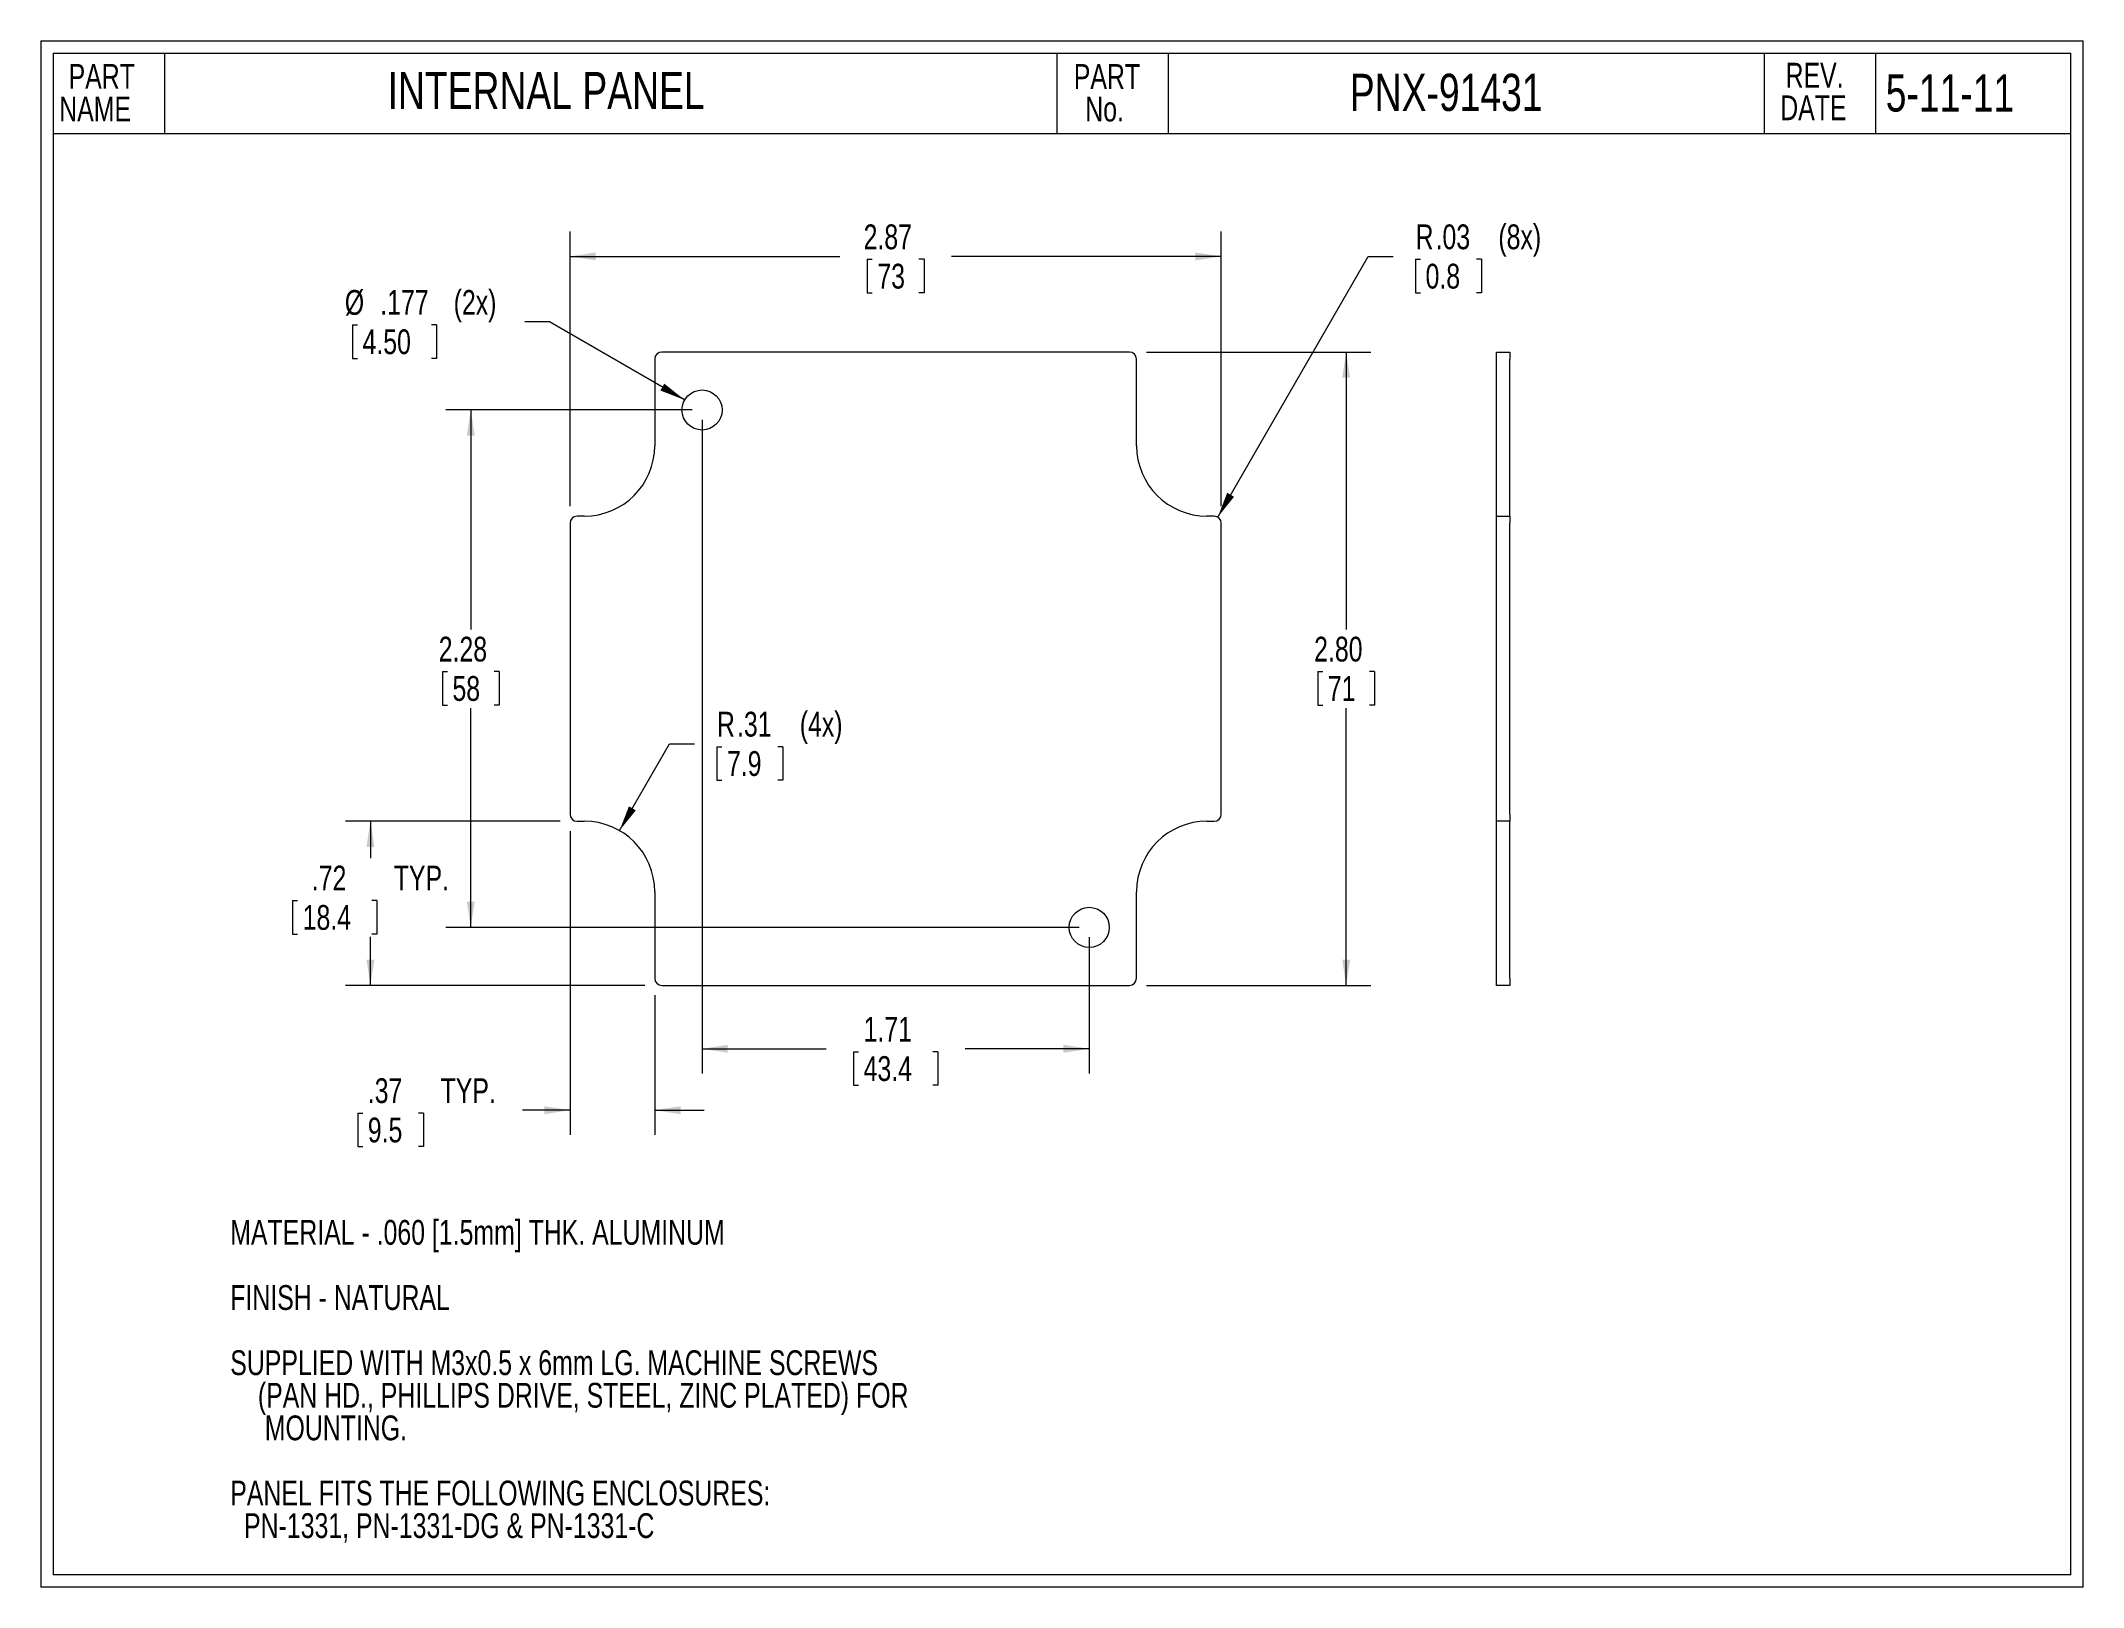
# Model space of a CAD drawing. Header units: inches. Extents: x 0.29 to 9.3, y 0.34 to 7.17.
import ezdxf

# ---------------------------------------------------------------- set-up
doc = ezdxf.new("R2010")
doc.units = ezdxf.units.IN
doc.header["$LTSCALE"] = 0.875
doc.header["$MEASUREMENT"] = 0
doc.styles.add('SLDTEXTSTYLE0', font='TXT', dxfattribs={"width": 0.75})
doc.dimstyles.new('SLDDIMSTYLE0', dxfattribs={"dimtxt": 0.109375, "dimasz": 0.11375, "dimexe": 0, "dimexo": 0.0625, "dimgap": 0.027344, "dimtad": 0, "dimtih": 1, "dimtoh": 1, "dimrnd": 1e-09, "dimzin": 12, "dimdsep": 46, "dimtxsty": 'SLDTEXTSTYLE0', "dimsah": 1, "dimcen": 0.09, "dimadec": 0, "dimazin": 0, "dimtfac": 1, "dimtofl": 0, "dimtmove": 0, "dimatfit": 3, "dimfxl": 1, "dimtolj": 1, "dimtzin": 12, "dimarcsym": 0})
doc.dimstyles.new('SLDDIMSTYLE1', dxfattribs={"dimtxt": 0.109375, "dimasz": 0.11375, "dimexe": 0, "dimexo": 0.0625, "dimgap": 0.027344, "dimtad": 0, "dimtih": 1, "dimtoh": 1, "dimrnd": 1e-09, "dimzin": 4, "dimdsep": 46, "dimtxsty": 'SLDTEXTSTYLE0', "dimsah": 1, "dimcen": 0.09, "dimadec": 0, "dimazin": 0, "dimtfac": 1, "dimtofl": 0, "dimtmove": 0, "dimatfit": 3, "dimfxl": 1, "dimtolj": 1, "dimtzin": 12, "dimarcsym": 0})
doc.dimstyles.new('SLDDIMSTYLE2', dxfattribs={"dimtxt": 0.109375, "dimasz": 0.11375, "dimexe": 0, "dimexo": 0.0625, "dimgap": 0.027344, "dimtad": 0, "dimtih": 1, "dimtoh": 1, "dimdec": 3, "dimrnd": 1e-09, "dimzin": 12, "dimdsep": 46, "dimtxsty": 'SLDTEXTSTYLE0', "dimsah": 1, "dimcen": 0.09, "dimadec": 0, "dimazin": 0, "dimtfac": 1, "dimtdec": 3, "dimtmove": 0, "dimatfit": 3, "dimfxl": 1, "dimtolj": 1, "dimtzin": 12, "dimarcsym": 0})
doc.dimstyles.new('SLDDIMSTYLE3', dxfattribs={"dimtxt": 0.109375, "dimasz": 0.11375, "dimexe": 0, "dimexo": 0.0625, "dimgap": 0.027344, "dimtad": 0, "dimtih": 1, "dimtoh": 1, "dimrnd": 1e-09, "dimzin": 12, "dimdsep": 46, "dimtxsty": 'SLDTEXTSTYLE0', "dimsah": 1, "dimcen": 0.09, "dimadec": 0, "dimazin": 0, "dimtfac": 1, "dimtofl": 0, "dimtmove": 0, "dimatfit": 3, "dimfxl": 1, "dimtolj": 1, "dimtzin": 12, "dimarcsym": 0})
doc.dimstyles.new('SLDDIMSTYLE4', dxfattribs={"dimtxt": 0.109375, "dimasz": 0.11375, "dimexe": 0, "dimexo": 0.0625, "dimgap": 0.027344, "dimtad": 0, "dimtih": 1, "dimtoh": 1, "dimrnd": 1e-09, "dimzin": 12, "dimdsep": 46, "dimtxsty": 'SLDTEXTSTYLE0', "dimsah": 1, "dimcen": 0.09, "dimadec": 0, "dimazin": 0, "dimtfac": 1, "dimtofl": 0, "dimtmove": 0, "dimatfit": 3, "dimfxl": 1, "dimtolj": 1, "dimtzin": 12, "dimarcsym": 0})

# ---------------------------------------------------------------- blocks, each defined once
blk = doc.blocks.new('SW_NOTE_0')
at = {"color": 0, "linetype": 'Continuous', "lineweight": 0, "ltscale": 0.875, "char_height": 0.109375, "attachment_point": 1, "style": 'SLDTEXTSTYLE0'}
for s, insert in [('MATERIAL - .060 [1.5mm] THK. ALUMINUM', (0, 0.141)), ('FINISH - NATURAL', (0, -0.1467)), ('SUPPLIED WITH M3x0.5 x 6mm LG. MACHINE SCREWS', (0, -0.4343)), ('    (PAN HD., PHILLIPS DRIVE, STEEL, ZINC PLATED) FOR', (0, -0.5781)), ('     MOUNTING.', (0, -0.722)), ('PANEL FITS THE FOLLOWING ENCLOSURES:', (0, -1.0096)), ('  PN-1331, PN-1331-DG & PN-1331-C', (0, -1.1534))]:
    blk.add_mtext(s, dxfattribs=dict(at, insert=insert))
blk = doc.blocks.new('SW_NOTE_1')
at = {"color": 0, "linetype": 'Continuous', "lineweight": 0, "ltscale": 0.875, "char_height": 0.10938, "attachment_point": 1, "style": 'SLDTEXTSTYLE0'}
for s, insert in [('PART', (0, 0.141)), ('NAME', (-0.0415, -0.0028))]:
    blk.add_mtext(s, dxfattribs=dict(at, insert=insert))
blk = doc.blocks.new('SW_NOTE_2')
at = {"color": 0, "linetype": 'Continuous', "lineweight": 0, "ltscale": 0.875, "char_height": 0.10938, "attachment_point": 1, "style": 'SLDTEXTSTYLE0'}
for s, insert in [('PART', (0, 0.141)), ('No.', (0.0505, -0.0028))]:
    blk.add_mtext(s, dxfattribs=dict(at, insert=insert))
blk = doc.blocks.new('SW_NOTE_3')
at = {"color": 0, "linetype": 'Continuous', "lineweight": 0, "ltscale": 0.875, "char_height": 0.10938, "attachment_point": 1, "style": 'SLDTEXTSTYLE0'}
for s, insert in [('REV.', (0, 0.141)), ('DATE', (-0.0235, -0.0028))]:
    blk.add_mtext(s, dxfattribs=dict(at, insert=insert))
blk = doc.blocks.new('*D5')
at = {"color": 7, "linetype": 'Continuous', "lineweight": 0, "ltscale": 0.875}
for p, q in [((2.6238, 5.1139), (2.6238, 6.3261)), ((5.4978, 5.1139), (5.4978, 6.3261)), ((2.6238, 6.2167), (3.8143, 6.2167)), ((3.9356, 6.2037), (3.9356, 6.0561)), ((3.9356, 6.2037), (3.9578, 6.2037)), ((4.186, 6.2037), (4.1638, 6.2037)), ((4.186, 6.2037), (4.186, 6.0561)), ((5.4978, 6.2167), (4.3073, 6.2167)), ((3.9356, 6.0561), (3.9578, 6.0561)), ((4.186, 6.0561), (4.1638, 6.0561))]:
    blk.add_line(p, q, dxfattribs=at)
for points in [[(2.6238, 6.2167), (2.7375, 6.1992), (2.7375, 6.2342)], [(5.4978, 6.2167), (5.384, 6.2342), (5.384, 6.1992)]]:
    blk.add_solid(points, dxfattribs=at)
at = {"color": 7, "linetype": 'Continuous', "lineweight": 0, "ltscale": 0.875, "char_height": 0.10938, "attachment_point": 1, "style": 'SLDTEXTSTYLE0'}
for s, insert in [('2.87', (3.9194, 6.3577)), ('73', (3.98, 6.1841))]:
    blk.add_mtext(s, dxfattribs=dict(at, insert=insert))
blk = doc.blocks.new('*D6')
at = {"color": 7, "linetype": 'Continuous', "lineweight": 0, "ltscale": 0.875}
for p, q in [((5.1675, 5.7946), (6.1584, 5.7946)), ((6.049, 5.7946), (6.049, 4.5706)), ((5.9238, 4.3839), (5.9238, 4.2364)), ((5.9238, 4.3839), (5.946, 4.3839)), ((6.1742, 4.3839), (6.152, 4.3839)), ((6.1742, 4.3839), (6.1742, 4.2364)), ((5.9238, 4.2364), (5.946, 4.2364)), ((6.1742, 4.2364), (6.152, 4.2364)), ((6.049, 2.9993), (6.049, 4.2234)), ((5.1675, 2.9993), (6.1584, 2.9993))]:
    blk.add_line(p, q, dxfattribs=at)
for points in [[(6.049, 5.7946), (6.0315, 5.6808), (6.0665, 5.6808)], [(6.049, 2.9993), (6.0665, 3.1131), (6.0315, 3.1131)]]:
    blk.add_solid(points, dxfattribs=at)
at = {"color": 7, "linetype": 'Continuous', "lineweight": 0, "ltscale": 0.875, "char_height": 0.10938, "attachment_point": 1, "style": 'SLDTEXTSTYLE0'}
for s, insert in [('2.80', (5.9076, 4.538)), ('71', (5.9682, 4.3643))]:
    blk.add_mtext(s, dxfattribs=dict(at, insert=insert))
blk = doc.blocks.new('*D7')
at = {"color": 7, "linetype": 'Continuous', "lineweight": 0, "ltscale": 0.875}
for p, q in [((2.58, 3.7237), (1.6338, 3.7237)), ((1.7431, 3.7237), (1.7431, 3.56)), ((1.3996, 3.3733), (1.3996, 3.2258)), ((1.3996, 3.3733), (1.4218, 3.3733)), ((1.7712, 3.3733), (1.749, 3.3733)), ((1.7712, 3.3733), (1.7712, 3.2258)), ((1.3996, 3.2258), (1.4218, 3.2258)), ((1.7431, 2.9993), (1.7431, 3.2128)), ((1.7712, 3.2258), (1.749, 3.2258)), ((2.954, 2.9993), (1.6338, 2.9993))]:
    blk.add_line(p, q, dxfattribs=at)
for points in [[(1.7431, 3.7237), (1.7256, 3.61), (1.7606, 3.61)], [(1.7431, 2.9993), (1.7606, 3.1131), (1.7256, 3.1131)]]:
    blk.add_solid(points, dxfattribs=at)
at = {"color": 7, "linetype": 'Continuous', "lineweight": 0, "ltscale": 0.875, "char_height": 0.10938, "attachment_point": 1, "style": 'SLDTEXTSTYLE0'}
for s, insert in [('.72', (1.4844, 3.5274)), (' TYP.', (1.8156, 3.5274)), ('18.4', (1.444, 3.3538))]:
    blk.add_mtext(s, dxfattribs=dict(at, insert=insert))
blk = doc.blocks.new('*D8')
at = {"color": 7, "linetype": 'Continuous', "lineweight": 0, "ltscale": 0.875}
for p, q in [((3.1627, 5.5387), (2.0765, 5.5387)), ((2.1859, 5.5387), (2.1859, 4.5706)), ((2.0607, 4.3839), (2.0607, 4.2364)), ((2.0607, 4.3839), (2.0829, 4.3839)), ((2.3111, 4.3839), (2.2889, 4.3839)), ((2.3111, 4.3839), (2.3111, 4.2364)), ((2.0607, 4.2364), (2.0829, 4.2364)), ((2.3111, 4.2364), (2.2889, 4.2364)), ((2.1859, 3.2552), (2.1859, 4.2234)), ((4.8714, 3.2552), (2.0765, 3.2552))]:
    blk.add_line(p, q, dxfattribs=at)
for points in [[(2.1859, 5.5387), (2.1684, 5.4249), (2.2034, 5.4249)], [(2.1859, 3.2552), (2.2034, 3.369), (2.1684, 3.369)]]:
    blk.add_solid(points, dxfattribs=at)
at = {"color": 7, "linetype": 'Continuous', "lineweight": 0, "ltscale": 0.875, "char_height": 0.10938, "attachment_point": 1, "style": 'SLDTEXTSTYLE0'}
for s, insert in [('2.28', (2.0445, 4.538)), ('58', (2.1051, 4.3643))]:
    blk.add_mtext(s, dxfattribs=dict(at, insert=insert))
blk = doc.blocks.new('*D9')
at = {"color": 7, "linetype": 'Continuous', "lineweight": 0, "ltscale": 0.875}
for p, q in [((3.2065, 5.4949), (3.2065, 2.6099)), ((4.9151, 3.2115), (4.9151, 2.6099)), ((3.2065, 2.7193), (3.7537, 2.7193)), ((3.875, 2.7063), (3.875, 2.5587)), ((3.875, 2.7063), (3.8972, 2.7063)), ((4.2466, 2.7063), (4.2244, 2.7063)), ((4.2466, 2.7063), (4.2466, 2.5587)), ((4.9151, 2.7193), (4.3679, 2.7193)), ((3.875, 2.5587), (3.8972, 2.5587)), ((4.2466, 2.5587), (4.2244, 2.5587))]:
    blk.add_line(p, q, dxfattribs=at)
for points in [[(3.2065, 2.7193), (3.3202, 2.7018), (3.3202, 2.7368)], [(4.9151, 2.7193), (4.8014, 2.7368), (4.8014, 2.7018)]]:
    blk.add_solid(points, dxfattribs=at)
at = {"color": 7, "linetype": 'Continuous', "lineweight": 0, "ltscale": 0.875, "char_height": 0.10938, "attachment_point": 1, "style": 'SLDTEXTSTYLE0'}
for s, insert in [('1.71', (3.9194, 2.8603)), ('43.4', (3.9194, 2.6867))]:
    blk.add_mtext(s, dxfattribs=dict(at, insert=insert))
blk = doc.blocks.new('*D10')
at = {"color": 7, "linetype": 'Continuous', "lineweight": 0, "ltscale": 0.875}
for p, q in [((1.6638, 5.9141), (1.6638, 5.7666)), ((1.6638, 5.9141), (1.686, 5.9141)), ((2.0354, 5.9141), (2.0132, 5.9141)), ((2.0354, 5.9141), (2.0354, 5.7666)), ((2.534, 5.9272), (2.4246, 5.9272)), ((3.1298, 5.583), (2.534, 5.9272)), ((1.6638, 5.7666), (1.686, 5.7666)), ((2.0354, 5.7666), (2.0132, 5.7666))]:
    blk.add_line(p, q, dxfattribs=at)
blk.add_solid([(3.1298, 5.583), (3.04, 5.6551), (3.0225, 5.6247)], dxfattribs=at)
at = {"color": 7, "linetype": 'Continuous', "lineweight": 0, "ltscale": 0.875, "char_height": 0.10938, "attachment_point": 1, "style": 'SLDTEXTSTYLE0'}
for s, insert in [('%%c', (1.6301, 6.0682)), ('.177', (1.7863, 6.0682)), (' (2x)', (2.0799, 6.0682)), ('4.50', (1.7082, 5.8946))]:
    blk.add_mtext(s, dxfattribs=dict(at, insert=insert))
blk = doc.blocks.new('*D11')
at = {"color": 7, "linetype": 'Continuous', "lineweight": 0, "ltscale": 0.875}
for p, q in [((2.6238, 3.68), (2.6238, 2.3388)), ((2.9978, 2.9556), (2.9978, 2.3388)), ((1.6871, 2.4351), (1.6871, 2.2876)), ((1.6871, 2.4351), (1.7093, 2.4351)), ((1.9779, 2.4351), (1.9557, 2.4351)), ((1.9779, 2.4351), (1.9779, 2.2876)), ((2.6238, 2.4481), (2.4147, 2.4481)), ((2.9978, 2.4481), (3.2165, 2.4481)), ((1.6871, 2.2876), (1.7093, 2.2876)), ((1.9779, 2.2876), (1.9557, 2.2876))]:
    blk.add_line(p, q, dxfattribs=at)
for points in [[(2.6238, 2.4481), (2.51, 2.4656), (2.51, 2.4306)], [(2.9978, 2.4481), (3.1115, 2.4306), (3.1115, 2.4656)]]:
    blk.add_solid(points, dxfattribs=at)
at = {"color": 7, "linetype": 'Continuous', "lineweight": 0, "ltscale": 0.875, "char_height": 0.10938, "attachment_point": 1, "style": 'SLDTEXTSTYLE0'}
for s, insert in [('.37', (1.7315, 2.5891)), (' TYP.', (2.0223, 2.5891)), ('9.5', (1.7315, 2.4155))]:
    blk.add_mtext(s, dxfattribs=dict(at, insert=insert))
blk = doc.blocks.new('*D12')
at = {"color": 7, "linetype": 'Continuous', "lineweight": 0, "ltscale": 0.875}
for p, q in [((2.8422, 3.6821), (3.0635, 4.0657)), ((3.0635, 4.0657), (3.1729, 4.0657)), ((3.272, 4.0526), (3.272, 3.9051)), ((3.272, 4.0526), (3.2942, 4.0526)), ((3.5628, 4.0526), (3.5406, 4.0526)), ((3.5628, 4.0526), (3.5628, 3.9051)), ((3.272, 3.9051), (3.2942, 3.9051)), ((3.5628, 3.9051), (3.5406, 3.9051))]:
    blk.add_line(p, q, dxfattribs=at)
blk.add_solid([(2.8422, 3.6821), (2.9142, 3.7719), (2.8839, 3.7894)], dxfattribs=at)
at = {"color": 7, "linetype": 'Continuous', "lineweight": 0, "ltscale": 0.875, "attachment_point": 1, "style": 'SLDTEXTSTYLE0'}
for s, insert, char_height in [('R', (3.2722, 4.2067), 0.1094), ('.31', (3.3607, 4.2067), 0.10938), (' (4x)', (3.6072, 4.2067), 0.10938), ('7.9', (3.3164, 4.0331), 0.10938)]:
    blk.add_mtext(s, dxfattribs=dict(at, insert=insert, char_height=char_height))
blk = doc.blocks.new('*D13')
at = {"color": 7, "linetype": 'Continuous', "lineweight": 0, "ltscale": 0.875}
for p, q in [((5.4823, 5.066), (6.1464, 6.2167)), ((6.1464, 6.2167), (6.2558, 6.2167)), ((6.3549, 6.2037), (6.3549, 6.0561)), ((6.3549, 6.2037), (6.3771, 6.2037)), ((6.6457, 6.2037), (6.6235, 6.2037)), ((6.6457, 6.2037), (6.6457, 6.0561)), ((6.3549, 6.0561), (6.3771, 6.0561)), ((6.6457, 6.0561), (6.6235, 6.0561))]:
    blk.add_line(p, q, dxfattribs=at)
blk.add_solid([(5.4823, 5.066), (5.5543, 5.1558), (5.524, 5.1733)], dxfattribs=at)
at = {"color": 7, "linetype": 'Continuous', "lineweight": 0, "ltscale": 0.875, "attachment_point": 1, "style": 'SLDTEXTSTYLE0'}
for s, insert, char_height in [('R', (6.355, 6.3577), 0.1094), ('.03', (6.4435, 6.3577), 0.10938), (' (8x)', (6.6901, 6.3577), 0.10938), ('0.8', (6.3993, 6.1841), 0.10938)]:
    blk.add_mtext(s, dxfattribs=dict(at, insert=insert, char_height=char_height))

msp = doc.modelspace()

# ---------------------------------------------------------------- linework, layer by layer
at = {"color": 7, "linetype": 'Continuous', "lineweight": 0, "ltscale": 0.875}
for p, q in [((0.2887, 7.1681), (0.2887, 0.3431)), ((0.2887, 7.1681), (9.3012, 7.1681)), ((9.3012, 0.3431), (9.3012, 7.1681)), ((0.3429, 7.1138), (0.3429, 0.3973)), ((0.3429, 7.1138), (9.2469, 7.1138)), ((0.8347, 7.1138), (0.8347, 6.7586)), ((4.7722, 7.1138), (4.7722, 6.7586)), ((5.2639, 7.1138), (5.2639, 6.7586)), ((7.8933, 7.1138), (7.8933, 6.7586)), ((8.3851, 7.1138), (8.3851, 6.7586)), ((9.2469, 0.3973), (9.2469, 7.1138)), ((0.3429, 6.7586), (9.2469, 6.7586)), ((9.2469, 0.3973), (0.3429, 0.3973)), ((9.3012, 0.3431), (0.2887, 0.3431))]:
    msp.add_line(p, q, dxfattribs=at)
at = {"color": 7, "linetype": 'Continuous', "lineweight": 15, "ltscale": 0.875}
for p, q in [((5.0928, 5.7946), (3.0288, 5.7946)), ((6.7123, 5.7946), (6.7714, 5.7946)), ((6.7123, 5.7636), (6.7123, 5.7946)), ((6.7714, 5.7946), (6.7714, 5.7636)), ((2.9978, 5.7636), (2.9978, 5.3812)), ((5.1238, 5.3812), (5.1238, 5.7636)), ((6.7123, 5.3812), (6.7123, 5.7636)), ((6.7714, 5.3812), (6.7714, 5.7636)), ((6.7123, 5.0702), (6.7123, 5.3812)), ((6.7714, 5.0702), (6.7714, 5.3812)), ((2.6868, 5.0702), (2.6548, 5.0702)), ((5.4668, 5.0702), (5.4348, 5.0702)), ((6.7123, 5.0392), (6.7123, 5.0702)), ((6.7123, 5.0702), (6.7714, 5.0702)), ((6.7714, 5.0702), (6.7714, 5.0392)), ((2.6238, 5.0392), (2.6238, 3.7547)), ((5.4978, 3.7547), (5.4978, 5.0392)), ((6.7123, 3.7547), (6.7123, 5.0392)), ((6.7714, 3.7547), (6.7714, 5.0392)), ((2.6548, 3.7237), (2.6868, 3.7237)), ((5.4348, 3.7237), (5.4668, 3.7237)), ((6.7123, 3.7237), (6.7123, 3.7547)), ((6.7714, 3.7237), (6.7123, 3.7237)), ((6.7123, 3.4127), (6.7123, 3.7237)), ((6.7714, 3.7547), (6.7714, 3.7237)), ((6.7714, 3.4127), (6.7714, 3.7237)), ((2.9978, 3.4127), (2.9978, 3.0303)), ((5.1238, 3.0303), (5.1238, 3.4127)), ((6.7123, 3.0303), (6.7123, 3.4127)), ((6.7714, 3.0303), (6.7714, 3.4127)), ((3.0288, 2.9993), (5.0928, 2.9993)), ((6.7123, 2.9993), (6.7123, 3.0303)), ((6.7714, 2.9993), (6.7123, 2.9993)), ((6.7714, 3.0303), (6.7714, 2.9993))]:
    msp.add_line(p, q, dxfattribs=at)
at = {"color": 7, "linetype": 'Continuous', "lineweight": 15, "ltscale": 0.765625}
for centre in [(3.2065, 5.5387), (4.9151, 3.2552)]:
    msp.add_circle(centre, 0.0886, dxfattribs=at)
for centre, radius, start, end in [((3.0288, 5.7636), 0.031, 90, 180), ((5.0928, 5.7636), 0.031, 0, 90), ((2.6868, 5.3812), 0.311, 270, 0), ((5.4348, 5.3812), 0.311, 180, 270), ((2.6548, 5.0392), 0.031, 90, 180), ((5.4668, 5.0392), 0.031, 0, 90), ((2.6548, 3.7547), 0.031, 180, 270), ((2.6868, 3.4127), 0.311, 0, 90), ((5.4348, 3.4127), 0.311, 90, 180), ((5.4668, 3.7547), 0.031, 270, 0), ((3.0288, 3.0303), 0.031, 180, 270), ((5.0928, 3.0303), 0.031, 270, 0)]:
    msp.add_arc(centre, radius, start, end, dxfattribs=at)

# ---------------------------------------------------------------- block references
at = {"color": 7, "linetype": 'Continuous', "lineweight": 0, "ltscale": 0.875}
for name, p in [('SW_NOTE_1', (0.4113, 6.9248)), ('SW_NOTE_2', (4.847, 6.9244)), ('SW_NOTE_3', (7.9879, 6.93)), ('SW_NOTE_0', (1.1245, 1.8228))]:
    msp.add_blockref(name, p, dxfattribs=at)

# ---------------------------------------------------------------- texts
at = {"color": 7, "linetype": 'Continuous', "lineweight": 0, "ltscale": 0.875, "attachment_point": 1, "style": 'SLDTEXTSTYLE0'}
for s, insert, char_height in [('INTERNAL PANEL', (1.8189, 7.0308), 0.164062), ('PNX-91431', (6.065, 7.0226), 0.16406), ('5-11-11', (8.4299, 7.02), 0.16406)]:
    msp.add_mtext(s, dxfattribs=dict(at, insert=insert, char_height=char_height))

# ---------------------------------------------------------------- dimensions: what is measured, and where the dimension line sits
at = {"color": 7, "linetype": 'Continuous', "lineweight": 0, "ltscale": 0.875}
for base, p1, p2, picture, middle in [((5.4978, 6.2167), (2.6238, 5.0702), (5.4978, 5.0702), '*D5', (4.0608, 6.2167)), ((4.9151, 2.7193), (3.2065, 5.5387), (4.9151, 3.2552), '*D9', (4.0608, 2.7193))]:
    dim = msp.add_linear_dim(base=base, p1=p1, p2=p2, dimstyle='SLDDIMSTYLE0', dxfattribs=at)
    dim.commit()
    dim.dimension.update_dxf_attribs({"geometry": picture, "text_midpoint": middle, "dimtype": 160})
for center, mpoint, text, picture, middle in [((5.4668, 5.0392), (5.4823, 5.066), '<> (8x)', '*D13', (6.6497, 6.2167)), ((2.6868, 3.4127), (2.8422, 3.6821), '<> (4x)', '*D12', (3.5668, 4.0657))]:
    dim = msp.add_radius_dim(center=center, mpoint=mpoint, text=text, dimstyle='SLDDIMSTYLE4', dxfattribs=at)
    dim.commit()
    dim.dimension.update_dxf_attribs({"geometry": picture, "text_midpoint": middle, "dimtype": 164})
dim = msp.add_diameter_dim_2p(p1=(3.2832, 5.4944), p2=(3.1298, 5.583), text='<> (2x)', dimstyle='SLDDIMSTYLE2', dxfattribs=at)
dim.commit()
dim.dimension.update_dxf_attribs({"geometry": '*D10', "text_midpoint": (1.9903, 5.9272), "dimtype": 163})
for base, p1, p2, dimstyle, picture, middle in [((6.049, 5.7946), (5.1238, 2.9993), (5.1238, 5.7946), 'SLDDIMSTYLE1', '*D6', (6.049, 4.397)), ((2.1859, 5.5387), (4.9151, 3.2552), (3.2065, 5.5387), 'SLDDIMSTYLE0', '*D8', (2.1859, 4.397))]:
    dim = msp.add_linear_dim(base=base, p1=p1, p2=p2, angle=90, dimstyle=dimstyle, dxfattribs=at)
    dim.commit()
    dim.dimension.update_dxf_attribs({"geometry": picture, "text_midpoint": middle, "dimtype": 160})
dim = msp.add_linear_dim(base=(1.7431, 2.9993), p1=(2.6238, 3.7237), p2=(2.9978, 2.9993), angle=90, text='<> TYP.', dimstyle='SLDDIMSTYLE0', dxfattribs=at)
dim.commit()
dim.dimension.update_dxf_attribs({"geometry": '*D7', "text_midpoint": (1.7431, 3.3864), "dimtype": 160})
dim = msp.add_linear_dim(base=(2.6238, 2.4481), p1=(2.9978, 2.9993), p2=(2.6238, 3.7237), text='<> TYP.', dimstyle='SLDDIMSTYLE3', dxfattribs=at)
dim.commit()
dim.dimension.update_dxf_attribs({"geometry": '*D11', "text_midpoint": (1.9903, 2.4481), "dimtype": 160})

doc.saveas('drawing.dxf')
